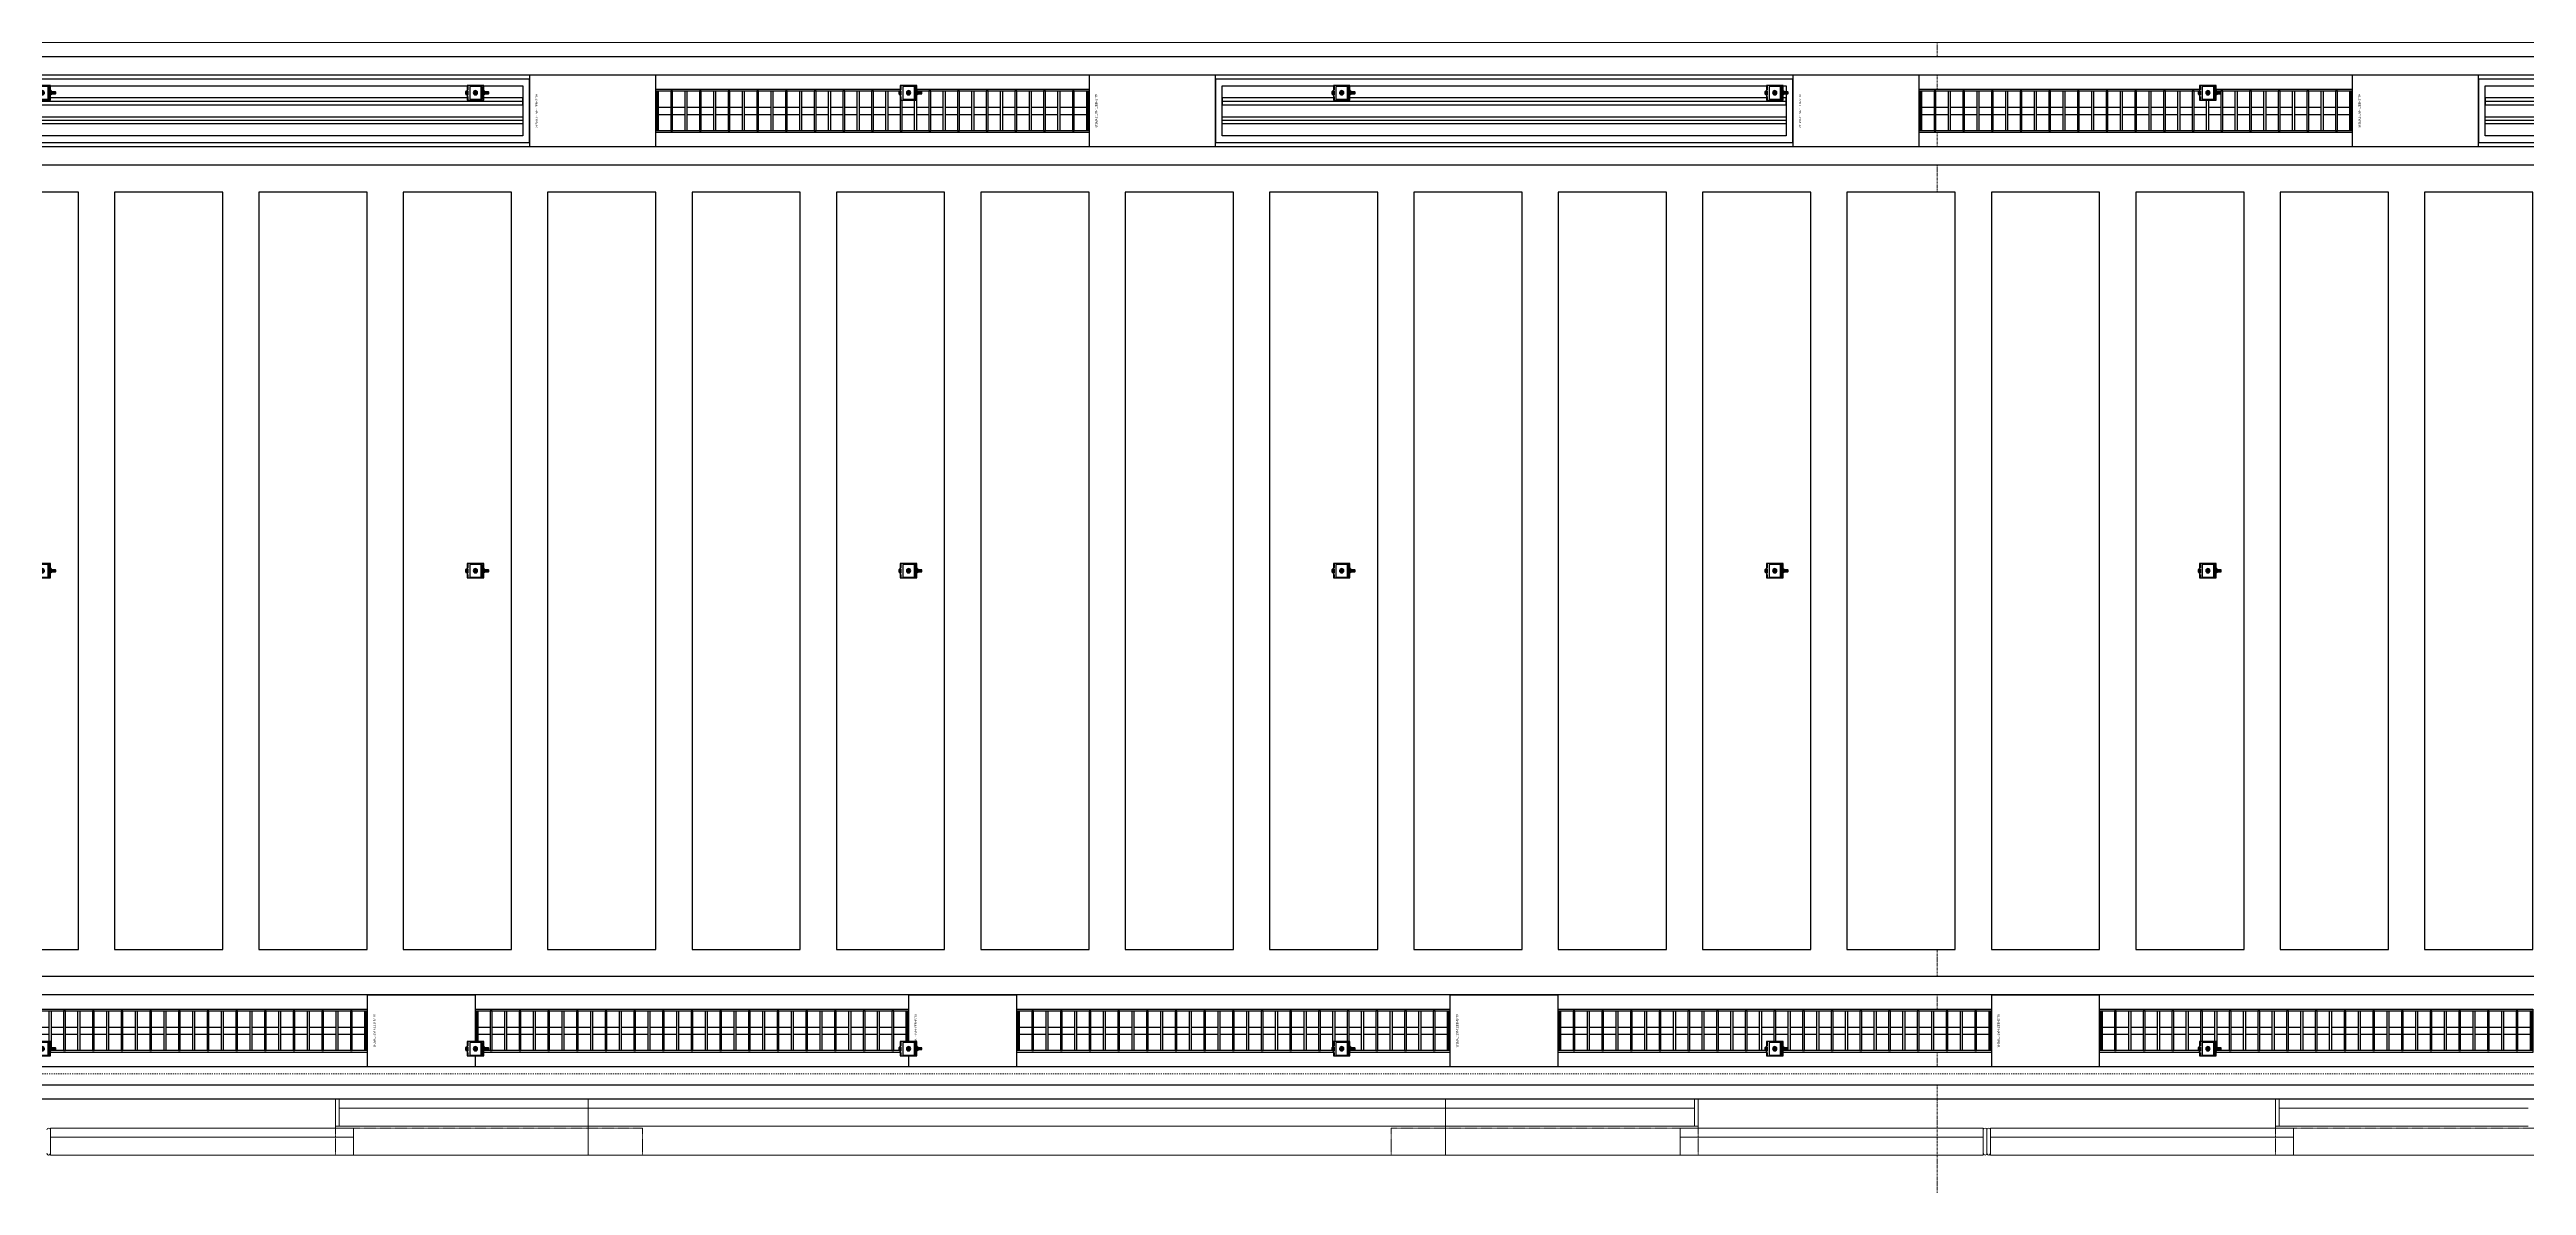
# Model space of a CAD drawing. Header units: millimetres. Extents: x -962357 to -591296, y -195428 to 59420.
# Drawn here: x -841110 to -834248, y -139 to 3010 of the extents above; entities that cross this region are included whole.
import ezdxf
from ezdxf.enums import TextEntityAlignment as Align

# ---------------------------------------------------------------- set-up
doc = ezdxf.new("R2010")
doc.units = ezdxf.units.MM
for name, pattern in [('ACAD_ISO02W100', [15, 12, -3]), ('DASH', [6.35, 3.175, -3.175]), ('DPA_Grid _ Level 100', [10, 5.5, -1.6, 1.3, -1.6]), ('DPA_Hidden 500', [1.4, 0.8, -0.6])]:
    doc.linetypes.add(name, pattern=pattern)
for name, color, linetype in [('000 - CSD_PL_001 - ASCESSORIES', 251, 'Continuous'), ('000 - H A T C H', 8, 'Continuous'), ('000 - WIPEOUT', 250, 'Continuous'), ('001 - ASCESSORIES', 251, 'Continuous'), ('008 - LIGHTING', 1, 'Continuous'), ('A04_TUBE SERIES', 2, 'Continuous'), ('A11_ALU.SOLID SHEET', 2, 'Continuous')]:
    doc.layers.add(name, color=color, linetype=linetype)
for name, color, linetype, lineweight in [('A-GENM', 1, 'Continuous', 9), ('A-GENM-HDLN', 2, 'DPA_Hidden 500', 9), ('Q-SPCQ', 2, 'Continuous', 9), ('Q-SPCQ-HDLN', 2, 'DASH', 9), ('S-GRID', 251, 'Continuous', 9)]:
    doc.layers.add(name, color=color, linetype=linetype, lineweight=lineweight)
doc.layers.get('000 - CSD_PL_001 - ASCESSORIES').off()

# ---------------------------------------------------------------- blocks, each defined once
blk = doc.blocks.new('*U374')
at = {"layer": '001 - ASCESSORIES', "color": 0, "linetype": 'ByBlock'}
blk.add_lwpolyline([(800, 87.5), (-800, 87.5), (-800, -87.5), (800, -87.5)], close=True, dxfattribs=at)
at = {"layer": '001 - ASCESSORIES', "linetype": 'ByBlock'}
for points in [[(-781.5, 69), (781.5, 69), (781.5, -69), (-781.5, -69)], [(781.5, 36.3), (-781.5, 36.3), (-781.5, 16.3), (781.5, 16.3)], [(-781.5, -16.3), (781.5, -16.3), (781.5, -36.3), (-781.5, -36.3)]]:
    blk.add_lwpolyline(points, close=True, dxfattribs=at)
for points in [[(781.5, 26.3), (-781.5, 26.3)], [(-781.5, -26.3), (781.5, -26.3)]]:
    blk.add_lwpolyline(points, dxfattribs=at)
blk = doc.blocks.new('*U499')
at = {"layer": 'A11_ALU.SOLID SHEET', "color": 0}
blk.add_lwpolyline([(350, -98.8), (350, 98.8), (0, 98.8), (0, -98.8)], close=True, dxfattribs=at)
at = {"layer": 'Defpoints', "color": 250}
blk.add_point((0, 0), dxfattribs=at)
blk.add_text('AL.SHEET-HAT-TYPE-R', height=6, rotation=270, dxfattribs=at).set_placement((15, 0), align=Align.BOTTOM_CENTER)
blk = doc.blocks.new('*U634')
at = {"color": 1}
blk.add_wipeout([(600, -60), (-600, -60), (-600, 60), (600, 60)], dxfattribs=at).dxf.layer = '000 - WIPEOUT'
at = {"layer": '001 - ASCESSORIES', "color": 0}
blk.add_lwpolyline([(600, -60), (-600, -60), (-600, 60), (600, 60)], close=True, dxfattribs=at)
at = {"layer": '001 - ASCESSORIES'}
for points in [[(-593.5, -55), (-598.5, -55), (-598.5, 55), (-593.5, 55)], [(595, -55), (-595, -55), (-595, 55), (595, 55)], [(-558.8, -55), (-553.8, -55), (-553.8, 55), (-558.8, 55)], [(-514, -55), (-519, -55), (-519, 55), (-514, 55)], [(-479.3, -55), (-474.3, -55), (-474.3, 55), (-479.3, 55)], [(-434.6, -55), (-439.6, -55), (-439.6, 55), (-434.6, 55)], [(-399.8, -55), (-394.8, -55), (-394.8, 55), (-399.8, 55)], [(-355.1, -55), (-360.1, -55), (-360.1, 55), (-355.1, 55)], [(-320.4, -55), (-315.4, -55), (-315.4, 55), (-320.4, 55)], [(-275.6, -55), (-280.6, -55), (-280.6, 55), (-275.6, 55)], [(-240.9, -55), (-235.9, -55), (-235.9, 55), (-240.9, 55)], [(-196.2, -55), (-201.2, -55), (-201.2, 55), (-196.2, 55)], [(-161.4, -55), (-156.4, -55), (-156.4, 55), (-161.4, 55)], [(-116.7, -55), (-121.7, -55), (-121.7, 55), (-116.7, 55)], [(-82, -55), (-77, -55), (-77, 55), (-82, 55)], [(-37.2, -55), (-42.2, -55), (-42.2, 55), (-37.2, 55)], [(-2.5, -55), (2.5, -55), (2.5, 55), (-2.5, 55)], [(42.2, -55), (37.2, -55), (37.2, 55), (42.2, 55)], [(77, -55), (82, -55), (82, 55), (77, 55)], [(121.7, -55), (116.7, -55), (116.7, 55), (121.7, 55)], [(156.4, -55), (161.4, -55), (161.4, 55), (156.4, 55)], [(201.2, -55), (196.2, -55), (196.2, 55), (201.2, 55)], [(235.9, -55), (240.9, -55), (240.9, 55), (235.9, 55)], [(280.6, -55), (275.6, -55), (275.6, 55), (280.6, 55)], [(315.4, -55), (320.4, -55), (320.4, 55), (315.4, 55)], [(360.1, -55), (355.1, -55), (355.1, 55), (360.1, 55)], [(394.8, -55), (399.8, -55), (399.8, 55), (394.8, 55)], [(439.6, -55), (434.6, -55), (434.6, 55), (439.6, 55)], [(474.3, -55), (479.3, -55), (479.3, 55), (474.3, 55)], [(519, -55), (514, -55), (514, 55), (519, 55)], [(553.8, -55), (558.8, -55), (558.8, 55), (553.8, 55)], [(598.5, -55), (593.5, -55), (593.5, 55), (598.5, 55)]]:
    blk.add_lwpolyline(points, close=True, dxfattribs=at)
for points in [[(-593.5, 10), (-558.8, 10)], [(-553.8, 10), (-519, 10)], [(-514, 10), (-479.3, 10)], [(-474.3, 10), (-439.6, 10)], [(-434.6, 10), (-399.8, 10)], [(-394.8, 10), (-360.1, 10)], [(-355.1, 10), (-320.4, 10)], [(-315.4, 10), (-280.6, 10)], [(-275.6, 10), (-240.9, 10)], [(-235.9, 10), (-201.2, 10)], [(-196.2, 10), (-161.4, 10)], [(-156.4, 10), (-121.7, 10)], [(-116.7, 10), (-82, 10)], [(-77, 10), (-42.2, 10)], [(-37.2, 10), (-2.5, 10)], [(2.5, 10), (37.2, 10)], [(42.2, 10), (77, 10)], [(82, 10), (116.7, 10)], [(121.7, 10), (156.4, 10)], [(161.4, 10), (196.2, 10)], [(201.2, 10), (235.9, 10)], [(240.9, 10), (275.6, 10)], [(280.6, 10), (315.4, 10)], [(320.4, 10), (355.1, 10)], [(360.1, 10), (394.8, 10)], [(399.8, 10), (434.6, 10)], [(439.6, 10), (474.3, 10)], [(479.3, 10), (514, 10)], [(519, 10), (553.8, 10)], [(558.8, 10), (593.5, 10)], [(-593.5, -10), (-558.8, -10)], [(-553.8, -10), (-519, -10)], [(-514, -10), (-479.3, -10)], [(-474.3, -10), (-439.6, -10)], [(-434.6, -10), (-399.8, -10)], [(-394.8, -10), (-360.1, -10)], [(-355.1, -10), (-320.4, -10)], [(-315.4, -10), (-280.6, -10)], [(-275.6, -10), (-240.9, -10)], [(-235.9, -10), (-201.2, -10)], [(-196.2, -10), (-161.4, -10)], [(-156.4, -10), (-121.7, -10)], [(-116.7, -10), (-82, -10)], [(-77, -10), (-42.2, -10)], [(-37.2, -10), (-2.5, -10)], [(2.5, -10), (37.2, -10)], [(42.2, -10), (77, -10)], [(82, -10), (116.7, -10)], [(121.7, -10), (156.4, -10)], [(161.4, -10), (196.2, -10)], [(201.2, -10), (235.9, -10)], [(240.9, -10), (275.6, -10)], [(280.6, -10), (315.4, -10)], [(320.4, -10), (355.1, -10)], [(360.1, -10), (394.8, -10)], [(399.8, -10), (434.6, -10)], [(439.6, -10), (474.3, -10)], [(479.3, -10), (514, -10)], [(519, -10), (553.8, -10)], [(558.8, -10), (593.5, -10)]]:
    blk.add_lwpolyline(points, dxfattribs=at)
blk = doc.blocks.new('*U627')
blk.add_attdef('EXTR.OVL-LENGTH_', (-25, -59.1), '', height=5)
blk.add_wipeout([(-25, 0), (25, 0), (25, 67400), (-25, 67400)]).dxf.layer = '000 - WIPEOUT'
at = {"layer": 'A04_TUBE SERIES', "color": 0}
blk.add_lwpolyline([(-25, 0), (25, 0), (25, 67400), (-25, 67400)], close=True, dxfattribs=at)
blk = doc.blocks.new('*U628')
blk.add_attdef('EXTR.OVL-LENGTH_', (-25, -59.1), '', height=5)
blk.add_wipeout([(-25, 0), (25, 0), (25, 67400), (-25, 67400)]).dxf.layer = '000 - WIPEOUT'
at = {"layer": 'A04_TUBE SERIES', "color": 0}
blk.add_lwpolyline([(-25, 0), (25, 0), (25, 67400), (-25, 67400)], close=True, dxfattribs=at)
blk = doc.blocks.new('*U500')
at = {"layer": 'A11_ALU.SOLID SHEET', "color": 0}
blk.add_lwpolyline([(300, -98.8), (300, 98.8), (0, 98.8), (0, -98.8)], close=True, dxfattribs=at)
at = {"layer": 'Defpoints', "color": 250}
blk.add_point((0, 0), dxfattribs=at)
blk.add_text('AL.SHEET-HAT-TYPE-R', height=6, rotation=270, dxfattribs=at).set_placement((15, 0), align=Align.BOTTOM_CENTER)
blk = doc.blocks.new('*U632')
blk.add_attdef('EXTR.OVL-LENGTH_', (-25, -59.1), '', height=5)
blk.add_wipeout([(-25, 0), (25, 0), (25, 67400), (-25, 67400)]).dxf.layer = '000 - WIPEOUT'
at = {"layer": 'A04_TUBE SERIES', "color": 0}
blk.add_lwpolyline([(-25, 0), (25, 0), (25, 67400), (-25, 67400)], close=True, dxfattribs=at)
blk = doc.blocks.new('*U633')
blk.add_attdef('EXTR.OVL-LENGTH_', (-25, -59.1), '', height=5)
blk.add_wipeout([(-25, 0), (25, 0), (25, 67400), (-25, 67400)]).dxf.layer = '000 - WIPEOUT'
at = {"layer": 'A04_TUBE SERIES', "color": 0}
blk.add_lwpolyline([(-25, 0), (25, 0), (25, 67400), (-25, 67400)], close=True, dxfattribs=at)
blk = doc.blocks.new('*U614')
at = {"color": 3}
for points in [[(-1050, 23150), (1050, 23150), (1050, 22850), (-1050, 22850)], [(-1050, 22750), (1050, 22750), (1050, 22450), (-1050, 22450)], [(-1050, 22350), (1050, 22350), (1050, 22050), (-1050, 22050)], [(-1050, 21950), (1050, 21950), (1050, 21650), (-1050, 21650)], [(-1050, 21550), (1050, 21550), (1050, 21250), (-1050, 21250)], [(-1050, 21150), (1050, 21150), (1050, 20850), (-1050, 20850)], [(-1050, 20750), (1050, 20750), (1050, 20450), (-1050, 20450)], [(-1050, 20350), (1050, 20350), (1050, 20050), (-1050, 20050)], [(-1050, 19950), (1050, 19950), (1050, 19650), (-1050, 19650)], [(-1050, 19550), (1050, 19550), (1050, 19250), (-1050, 19250)], [(-1050, 19150), (1050, 19150), (1050, 18850), (-1050, 18850)], [(-1050, 18750), (1050, 18750), (1050, 18450), (-1050, 18450)], [(-1050, 18350), (1050, 18350), (1050, 18050), (-1050, 18050)], [(-1050, 17950), (1050, 17950), (1050, 17650), (-1050, 17650)], [(-1050, 17550), (1050, 17550), (1050, 17250), (-1050, 17250)], [(-1050, 17150), (1050, 17150), (1050, 16850), (-1050, 16850)], [(-1050, 16750), (1050, 16750), (1050, 16450), (-1050, 16450)], [(-1050, 16350), (1050, 16350), (1050, 16050), (-1050, 16050)]]:
    blk.add_wipeout(points, dxfattribs=at).dxf.layer = '000 - WIPEOUT'
at = {"layer": 'A11_ALU.SOLID SHEET', "color": 0, "linetype": 'ByBlock'}
for points in [[(-1050, 22850), (1050, 22850), (1050, 23150), (-1050, 23150)], [(-1050, 22450), (1050, 22450), (1050, 22750), (-1050, 22750)], [(-1050, 22050), (1050, 22050), (1050, 22350), (-1050, 22350)], [(-1050, 21650), (1050, 21650), (1050, 21950), (-1050, 21950)], [(-1050, 21250), (1050, 21250), (1050, 21550), (-1050, 21550)], [(-1050, 20850), (1050, 20850), (1050, 21150), (-1050, 21150)], [(-1050, 20450), (1050, 20450), (1050, 20750), (-1050, 20750)], [(-1050, 20050), (1050, 20050), (1050, 20350), (-1050, 20350)], [(-1050, 19650), (1050, 19650), (1050, 19950), (-1050, 19950)], [(-1050, 19250), (1050, 19250), (1050, 19550), (-1050, 19550)], [(-1050, 18850), (1050, 18850), (1050, 19150), (-1050, 19150)], [(-1050, 18450), (1050, 18450), (1050, 18750), (-1050, 18750)], [(-1050, 18050), (1050, 18050), (1050, 18350), (-1050, 18350)], [(-1050, 17650), (1050, 17650), (1050, 17950), (-1050, 17950)], [(-1050, 17250), (1050, 17250), (1050, 17550), (-1050, 17550)], [(-1050, 16850), (1050, 16850), (1050, 17150), (-1050, 17150)], [(-1050, 16450), (1050, 16450), (1050, 16750), (-1050, 16750)], [(-1050, 16050), (1050, 16050), (1050, 16350), (-1050, 16350)]]:
    blk.add_lwpolyline(points, close=True, dxfattribs=at)
blk = doc.blocks.new('*U5836')
blk.add_lwpolyline([(-107450, -550), (27650, -550), (27650, -3480), (-107450, -3480)], close=True)
at = {"layer": '008 - LIGHTING'}
for p in [(-95900, -740), (-95900, -740), (-95900, -740), (-92400, -740), (-92400, -740), (-92400, -740), (-88900, -740), (-88900, -740), (-88900, -740)]:
    blk.add_blockref('*U374', p, dxfattribs=at)
at = {"layer": 'A11_ALU.SOLID SHEET', "color": 1}
for name, p in [('*U499', (-95100, -740)), ('*U499', (-93550, -740)), ('*U499', (-91600, -740)), ('*U499', (-90050, -740)), ('*U500', (-95550, -3290)), ('*U500', (-94050, -3290)), ('*U500', (-92550, -3290)), ('*U500', (-91050, -3290))]:
    blk.add_blockref(name, p, dxfattribs=at)
at = {"layer": '008 - LIGHTING'}
for p in [(-94150, -740), (-90650, -740), (-96150, -3290), (-94650, -3290), (-93150, -3290), (-91650, -3290), (-90150, -3290)]:
    blk.add_blockref('*U634', p, dxfattribs=at)
at = {"layer": 'A04_TUBE SERIES', "linetype": 'ByBlock', "rotation": 270}
for name, p in [('*U628', (-107350, -615)), ('*U627', (-107350, -865)), ('*U632', (-107350, -3165)), ('*U633', (-107350, -3415))]:
    blk.add_blockref(name, p, dxfattribs=at)
at = {"layer": 'A11_ALU.SOLID SHEET', "linetype": 'ByBlock', "rotation": 90}
blk.add_blockref('*U614', (-73500, -2015), dxfattribs=at)
at = {"layer": '008 - LIGHTING'}
for p in [(-94150, -740), (-90650, -740), (-96150, -3290), (-94650, -3290), (-93150, -3290), (-91650, -3290), (-90150, -3290)]:
    blk.add_blockref('*U634', p, dxfattribs=at)
for p in [(-94150, -740), (-90650, -740), (-96150, -3290), (-94650, -3290), (-93150, -3290), (-91650, -3290), (-90150, -3290)]:
    blk.add_blockref('*U634', p, dxfattribs=at)
blk = doc.blocks.new('DPA_Speciality_PlatformScreenDoor - Length_135300-12767973-4180-01 LOWER PLATFORM LEVEL - REFLECTED CEILING PLAN')
at = {"layer": 'A-GENM'}
for p, q in [((118212.5, -250), (118402.6, -250)), ((118402.6, -250), (118212.5, -250)), ((118307.5, -250), (118217.5, -250)), ((118217.5, -250), (118307.5, -250)), ((118317.5, -250), (118407.5, -250)), ((118407.5, -250), (118317.5, -250)), ((119107.5, -250), (119017.5, -250)), ((119017.5, -250), (119107.5, -250)), ((119212.5, -250), (119022.4, -250)), ((119022.4, -250), (119212.5, -250)), ((119117.5, -250), (119207.5, -250)), ((119207.5, -250), (119117.5, -250)), ((123587.5, -250), (123777.6, -250)), ((123777.6, -250), (123587.5, -250)), ((123682.5, -250), (123592.5, -250)), ((123592.5, -250), (123682.5, -250)), ((123692.5, -250), (123782.5, -250)), ((123782.5, -250), (123692.5, -250)), ((119765.3, -330), (119889.1, -330)), ((119779.5, -330), (119829, -330)), ((119825.4, -330), (119878.5, -330)), ((121365.3, -330), (121489.1, -330)), ((121375.9, -330), (121429, -330)), ((121425.4, -330), (121478.5, -330))]:
    blk.add_line(p, q, dxfattribs=at)
at = {"layer": 'A-GENM-HDLN'}
for p, q in [((117912.5, -175), (117062.5, -175)), ((117912.5, -175), (117912.5, -250)), ((119512.5, -175), (119512.5, -250)), ((119512.5, -175), (120362.5, -175)), ((120362.5, -250), (120362.5, -175)), ((122437.5, -250), (122437.5, -175)), ((123287.5, -175), (122437.5, -175)), ((123287.5, -175), (123287.5, -250)), ((117912.5, -250), (117062.5, -250)), ((119512.5, -250), (120362.5, -250)), ((123287.5, -250), (122437.5, -250))]:
    blk.add_line(p, q, dxfattribs=at)
at = {"layer": 'Q-SPCQ'}
for p, q in [((117212.5, -175), (117912.5, -175)), ((117862.5, -175), (118702.5, -175)), ((118702.5, -175), (117862.5, -175)), ((117862.5, -175), (117862.5, -225)), ((117862.5, -225), (117862.5, -175)), ((118672.5, -175), (117892.5, -175)), ((117892.5, -175), (118672.5, -175)), ((117892.5, -175), (118672.5, -175)), ((118672.5, -175), (117892.5, -175)), ((118702.5, -225), (118702.5, -175)), ((118702.5, -225), (118702.5, -175)), ((118702.5, -180), (118702.5, -245)), ((118702.5, -245), (118702.5, -180)), ((118712.5, -245), (118712.5, -180)), ((118712.5, -180), (118712.5, -245)), ((118712.5, -180), (118712.5, -245)), ((118712.5, -245), (118712.5, -180)), ((119562.5, -175), (118722.5, -175)), ((118722.5, -175), (119562.5, -175)), ((118722.5, -175), (118722.5, -225)), ((118722.5, -175), (118722.5, -225)), ((118722.5, -245), (118722.5, -180)), ((118722.5, -180), (118722.5, -245)), ((118752.5, -175), (119532.5, -175)), ((119532.5, -175), (118752.5, -175)), ((119532.5, -175), (118752.5, -175)), ((118752.5, -175), (119532.5, -175)), ((119512.5, -175), (120212.5, -175)), ((119562.5, -225), (119562.5, -175)), ((119562.5, -175), (119562.5, -225)), ((120212.5, -175), (120212.5, -330)), ((120212.5, -175), (122587.5, -175)), ((120212.5, -330), (120212.5, -175)), ((120212.5, -200), (120212.5, -187.5)), ((120212.5, -187.5), (120212.5, -200)), ((120212.5, -305), (120212.5, -200)), ((120212.5, -200), (120212.5, -305)), ((122587.5, -175), (122587.5, -330)), ((122587.5, -175), (123287.5, -175)), ((122587.5, -330), (122587.5, -175)), ((122587.5, -200), (122587.5, -187.5)), ((122587.5, -187.5), (122587.5, -200)), ((122587.5, -305), (122587.5, -200)), ((122587.5, -200), (122587.5, -305)), ((123237.5, -175), (124077.5, -175)), ((124077.5, -175), (123237.5, -175)), ((123237.5, -175), (123237.5, -225)), ((123237.5, -225), (123237.5, -175)), ((124047.5, -175), (123267.5, -175)), ((123267.5, -175), (124047.5, -175)), ((123267.5, -175), (124047.5, -175)), ((124047.5, -175), (123267.5, -175)), ((124077.5, -225), (124077.5, -175)), ((124077.5, -225), (124077.5, -175)), ((124077.5, -180), (124077.5, -245)), ((124077.5, -245), (124077.5, -180)), ((117212.5, -255), (117902.5, -255)), ((117902.5, -255), (117212.5, -255)), ((117262.5, -255), (117852.5, -255)), ((117852.5, -255), (117262.5, -255)), ((117852.5, -255), (117272.5, -255)), ((117272.5, -255), (117852.5, -255)), ((118702.5, -225), (117862.5, -225)), ((117862.5, -225), (118702.5, -225)), ((117862.5, -250), (117862.5, -225)), ((117862.5, -250), (117862.5, -225)), ((118702.5, -225), (117862.5, -225)), ((117862.5, -225), (117862.5, -250)), ((117862.5, -250), (117862.5, -225)), ((117862.5, -225), (118702.5, -225)), ((117862.5, -225), (118702.5, -225)), ((118702.5, -225), (117862.5, -225)), ((118702.5, -250), (117862.5, -250)), ((117862.5, -250), (118702.5, -250)), ((117862.5, -250), (118702.5, -250)), ((118702.5, -250), (117862.5, -250)), ((117892.5, -225), (118672.5, -225)), ((118672.5, -225), (117892.5, -225)), ((118672.5, -225), (117892.5, -225)), ((117892.5, -225), (118672.5, -225)), ((117902.5, -255), (117902.5, -330)), ((117912.5, -255), (117902.5, -255)), ((117902.5, -255), (117912.5, -255)), ((117902.5, -330), (117902.5, -255)), ((117902.5, -305), (117902.5, -255)), ((117902.5, -305), (117902.5, -255)), ((117912.5, -225), (118652.5, -225)), ((118652.5, -225), (117912.5, -225)), ((117912.5, -225), (118652.5, -225)), ((118652.5, -225), (117912.5, -225)), ((117912.5, -250), (118652.5, -250)), ((118652.5, -250), (117912.5, -250)), ((117912.5, -250), (118652.5, -250)), ((118652.5, -250), (117912.5, -250)), ((117912.5, -330), (117912.5, -250)), ((117912.5, -250), (117912.5, -305)), ((117912.5, -330), (117912.5, -255)), ((117912.5, -255), (117912.5, -330)), ((118702.5, -225), (118702.5, -250)), ((118702.5, -250), (118702.5, -225)), ((118702.5, -250), (118702.5, -225)), ((118702.5, -225), (118702.5, -250)), ((118722.5, -225), (119562.5, -225)), ((119562.5, -225), (118722.5, -225)), ((118722.5, -250), (118722.5, -225)), ((118722.5, -225), (118722.5, -250)), ((119562.5, -225), (118722.5, -225)), ((118722.5, -225), (118722.5, -250)), ((118722.5, -250), (118722.5, -225)), ((118722.5, -225), (119562.5, -225)), ((119562.5, -225), (118722.5, -225)), ((118722.5, -225), (119562.5, -225)), ((118722.5, -250), (119562.5, -250)), ((119562.5, -250), (118722.5, -250)), ((118722.5, -250), (119562.5, -250)), ((119562.5, -250), (118722.5, -250)), ((119532.5, -225), (118752.5, -225)), ((118752.5, -225), (119532.5, -225)), ((118752.5, -225), (119532.5, -225)), ((119532.5, -225), (118752.5, -225)), ((119512.5, -225), (118772.5, -225)), ((118772.5, -225), (119512.5, -225)), ((119512.5, -225), (118772.5, -225)), ((118772.5, -225), (119512.5, -225)), ((119512.5, -250), (118772.5, -250)), ((118772.5, -250), (119512.5, -250)), ((119512.5, -250), (118772.5, -250)), ((118772.5, -250), (119512.5, -250)), ((119512.5, -305), (119512.5, -250)), ((119512.5, -250), (119512.5, -330)), ((119522.5, -255), (119512.5, -255)), ((119512.5, -255), (119512.5, -330)), ((119512.5, -330), (119512.5, -255)), ((119512.5, -255), (119522.5, -255)), ((119522.5, -330), (119522.5, -255)), ((119522.5, -255), (119522.5, -330)), ((120212.5, -255), (119522.5, -255)), ((119522.5, -255), (120212.5, -255)), ((119522.5, -255), (119522.5, -305)), ((119522.5, -255), (119522.5, -305)), ((119562.5, -225), (119562.5, -250)), ((119562.5, -225), (119562.5, -250)), ((119562.5, -250), (119562.5, -225)), ((119562.5, -225), (119562.5, -250)), ((119572.5, -255), (120152.5, -255)), ((120152.5, -255), (119572.5, -255)), ((120162.5, -255), (119572.5, -255)), ((119572.5, -255), (120162.5, -255)), ((122587.5, -255), (120212.5, -255)), ((120212.5, -255), (122587.5, -255)), ((120212.5, -255), (120212.5, -305)), ((120212.5, -255), (120212.5, -305)), ((120212.5, -305), (120212.5, -255)), ((120212.5, -255), (120212.5, -305)), ((122537.5, -255), (120262.5, -255)), ((120262.5, -255), (122537.5, -255)), ((120272.5, -255), (122527.5, -255)), ((122527.5, -255), (120272.5, -255)), ((122587.5, -255), (123277.5, -255)), ((123277.5, -255), (122587.5, -255)), ((122587.5, -255), (122587.5, -305)), ((122587.5, -305), (122587.5, -255)), ((122587.5, -305), (122587.5, -255)), ((122587.5, -255), (122587.5, -305)), ((122637.5, -255), (123227.5, -255)), ((123227.5, -255), (122637.5, -255)), ((123227.5, -255), (122647.5, -255)), ((122647.5, -255), (123227.5, -255)), ((124077.5, -225), (123237.5, -225)), ((123237.5, -225), (124077.5, -225)), ((123237.5, -250), (123237.5, -225)), ((123237.5, -250), (123237.5, -225)), ((124077.5, -225), (123237.5, -225)), ((123237.5, -225), (123237.5, -250)), ((123237.5, -250), (123237.5, -225)), ((123237.5, -225), (124077.5, -225)), ((123237.5, -225), (124077.5, -225)), ((124077.5, -225), (123237.5, -225)), ((124077.5, -250), (123237.5, -250)), ((123237.5, -250), (124077.5, -250)), ((123237.5, -250), (124077.5, -250)), ((124077.5, -250), (123237.5, -250)), ((123267.5, -225), (124047.5, -225)), ((124047.5, -225), (123267.5, -225)), ((124047.5, -225), (123267.5, -225)), ((123267.5, -225), (124047.5, -225)), ((123277.5, -255), (123277.5, -330)), ((123287.5, -255), (123277.5, -255)), ((123277.5, -255), (123287.5, -255)), ((123277.5, -330), (123277.5, -255)), ((123277.5, -305), (123277.5, -255)), ((123277.5, -305), (123277.5, -255)), ((123287.5, -225), (124027.5, -225)), ((124027.5, -225), (123287.5, -225)), ((123287.5, -225), (124027.5, -225)), ((124027.5, -225), (123287.5, -225)), ((123287.5, -250), (124027.5, -250)), ((124027.5, -250), (123287.5, -250)), ((123287.5, -250), (124027.5, -250)), ((124027.5, -250), (123287.5, -250)), ((123287.5, -330), (123287.5, -250)), ((123287.5, -250), (123287.5, -305)), ((123287.5, -330), (123287.5, -255)), ((123287.5, -255), (123287.5, -330)), ((124077.5, -225), (124077.5, -250)), ((124077.5, -250), (124077.5, -225)), ((124077.5, -250), (124077.5, -225)), ((124077.5, -225), (124077.5, -250)), ((117212.5, -305), (117222.5, -305)), ((117902.5, -305), (117212.5, -305)), ((117212.5, -305), (117902.5, -305)), ((117902.5, -305), (117212.5, -305)), ((117212.5, -330), (117912.5, -330)), ((117212.5, -330), (117902.5, -330)), ((117222.5, -330), (117212.5, -330)), ((117222.5, -305), (117902.5, -305)), ((117902.5, -305), (117222.5, -305)), ((117222.5, -305), (117902.5, -305)), ((117902.5, -330), (117222.5, -330)), ((117902.5, -330), (117222.5, -330)), ((117222.5, -330), (117902.5, -330)), ((117262.5, -305), (117852.5, -305)), ((117852.5, -305), (117262.5, -305)), ((117272.5, -305), (117852.5, -305)), ((117852.5, -305), (117272.5, -305)), ((117272.5, -305), (117852.5, -305)), ((117852.5, -305), (117272.5, -305)), ((117852.5, -305), (117272.5, -305)), ((117272.5, -305), (117852.5, -305)), ((117272.5, -330), (117852.5, -330)), ((117852.5, -330), (117272.5, -330)), ((117272.5, -330), (117852.5, -330)), ((117852.5, -330), (117272.5, -330)), ((117902.5, -330), (117902.5, -305)), ((117902.5, -330), (117902.5, -305)), ((117902.5, -305), (117902.5, -330)), ((117902.5, -330), (117902.5, -305)), ((117902.5, -330), (117912.5, -330)), ((117912.5, -330), (117902.5, -330)), ((117912.5, -305), (117912.5, -317.5)), ((119512.5, -317.5), (119512.5, -305)), ((119512.5, -330), (120212.5, -330)), ((119512.5, -330), (119522.5, -330)), ((119522.5, -330), (119512.5, -330)), ((120212.5, -305), (119522.5, -305)), ((119522.5, -305), (120202.5, -305)), ((119522.5, -305), (119522.5, -330)), ((119522.5, -305), (119522.5, -330)), ((119522.5, -305), (120202.5, -305)), ((120202.5, -305), (119522.5, -305)), ((119522.5, -330), (119522.5, -305)), ((119522.5, -305), (119522.5, -330)), ((120212.5, -305), (119522.5, -305)), ((119522.5, -305), (120212.5, -305)), ((120202.5, -330), (119522.5, -330)), ((119522.5, -330), (120212.5, -330)), ((119522.5, -330), (120202.5, -330)), ((120202.5, -330), (119522.5, -330)), ((120152.5, -305), (119572.5, -305)), ((119572.5, -305), (120152.5, -305)), ((120152.5, -305), (119572.5, -305)), ((119572.5, -305), (120152.5, -305)), ((120162.5, -305), (119572.5, -305)), ((119572.5, -305), (120162.5, -305)), ((119572.5, -305), (120152.5, -305)), ((120152.5, -305), (119572.5, -305)), ((120152.5, -330), (119572.5, -330)), ((119572.5, -330), (120152.5, -330)), ((120152.5, -330), (119572.5, -330)), ((119572.5, -330), (120152.5, -330)), ((120202.5, -305), (120212.5, -305)), ((120212.5, -330), (120202.5, -330)), ((120212.5, -317.5), (120212.5, -305)), ((122587.5, -305), (120212.5, -305)), ((120212.5, -305), (120222.5, -305)), ((120212.5, -330), (120212.5, -305)), ((120212.5, -305), (120212.5, -330)), ((122587.5, -305), (120212.5, -305)), ((120212.5, -305), (122587.5, -305)), ((120212.5, -305), (120212.5, -317.5)), ((120212.5, -330), (120212.5, -305)), ((120212.5, -305), (120212.5, -330)), ((120212.5, -330), (122587.5, -330)), ((120222.5, -330), (120212.5, -330)), ((120212.5, -330), (122587.5, -330)), ((120222.5, -305), (122577.5, -305)), ((120222.5, -305), (122577.5, -305)), ((122577.5, -305), (120222.5, -305)), ((122577.5, -330), (120222.5, -330)), ((120222.5, -330), (122577.5, -330)), ((122577.5, -330), (120222.5, -330)), ((122537.5, -305), (120262.5, -305)), ((120262.5, -305), (122537.5, -305)), ((122527.5, -305), (120272.5, -305)), ((120272.5, -305), (122527.5, -305)), ((122527.5, -305), (120272.5, -305)), ((120272.5, -305), (122527.5, -305)), ((120272.5, -305), (122527.5, -305)), ((122527.5, -305), (120272.5, -305)), ((122527.5, -330), (120272.5, -330)), ((120272.5, -330), (122527.5, -330)), ((122527.5, -330), (120272.5, -330)), ((120272.5, -330), (122527.5, -330)), ((122577.5, -305), (122587.5, -305)), ((122587.5, -330), (122577.5, -330)), ((122587.5, -317.5), (122587.5, -305)), ((122587.5, -305), (122597.5, -305)), ((123277.5, -305), (122587.5, -305)), ((122587.5, -305), (122587.5, -330)), ((122587.5, -330), (122587.5, -305)), ((122587.5, -305), (123277.5, -305)), ((123277.5, -305), (122587.5, -305)), ((122587.5, -305), (122587.5, -317.5)), ((122587.5, -330), (122587.5, -305)), ((122587.5, -305), (122587.5, -330)), ((122587.5, -330), (123287.5, -330)), ((122587.5, -330), (123277.5, -330)), ((122597.5, -330), (122587.5, -330)), ((122597.5, -305), (123277.5, -305)), ((123277.5, -305), (122597.5, -305)), ((122597.5, -305), (123277.5, -305)), ((123277.5, -330), (122597.5, -330)), ((123277.5, -330), (122597.5, -330)), ((122597.5, -330), (123277.5, -330)), ((122637.5, -305), (123227.5, -305)), ((123227.5, -305), (122637.5, -305)), ((122647.5, -305), (123227.5, -305)), ((123227.5, -305), (122647.5, -305)), ((122647.5, -305), (123227.5, -305)), ((123227.5, -305), (122647.5, -305)), ((123227.5, -305), (122647.5, -305)), ((122647.5, -305), (123227.5, -305)), ((122647.5, -330), (123227.5, -330)), ((123227.5, -330), (122647.5, -330)), ((122647.5, -330), (123227.5, -330)), ((123227.5, -330), (122647.5, -330)), ((123277.5, -330), (123277.5, -305)), ((123277.5, -330), (123277.5, -305)), ((123277.5, -305), (123277.5, -330)), ((123277.5, -330), (123277.5, -305)), ((123277.5, -330), (123287.5, -330)), ((123287.5, -330), (123277.5, -330)), ((123287.5, -305), (123287.5, -317.5))]:
    blk.add_line(p, q, dxfattribs=at)
for centre, start, end in [((118707.5, -180), 360, 180), ((118707.5, -180), 0, 180), ((118717.5, -180), 0, 180), ((118717.5, -180), 0, 180), ((124082.5, -180), 360, 180), ((124082.5, -180), 0, 180), ((118707.5, -245), 180, 360), ((118707.5, -245), 180, 0), ((118717.5, -245), 180, 360), ((118717.5, -245), 180, 360), ((124082.5, -245), 180, 360), ((124082.5, -245), 180, 0)]:
    blk.add_arc(centre, 5, start, end, dxfattribs=at)
at = {"layer": 'Q-SPCQ-HDLN'}
for p, q in [((135200, -330), (-100, -330)), ((135200, -400), (-100, -400))]:
    blk.add_line(p, q, dxfattribs=at)
blk = doc.blocks.new('C-1-PP19-AR-4180-01-B_20250908-040939_EXDOWNLIGHT')
at = {"layer": 'Q-SPCQ', "rotation": 180}
blk.add_blockref('DPA_Speciality_PlatformScreenDoor - Length_135300-12767973-4180-01 LOWER PLATFORM LEVEL - REFLECTED CEILING PLAN', (27650, -3810), dxfattribs=at)
blk = doc.blocks.new('000 - ASSCESSORIES_FAMELINE_GALV.BRACKET_FITTING_L-PROFILE_BK-08_TOP_VIEW')
at = {"linetype": 'Continuous'}
blk.add_wipeout([(-17.5, 19), (-17.5, -16), (17.5, -16), (17.5, 19)], dxfattribs=at).dxf.layer = '000 - WIPEOUT'
at = {"layer": '001 - ASCESSORIES', "linetype": 'ByBlock'}
blk.add_lwpolyline([(-17.5, 19), (17.5, 19), (17.5, 16), (-17.5, 16)], close=True, dxfattribs=at)
at = {"layer": '001 - ASCESSORIES', "color": 0, "linetype": 'Continuous'}
blk.add_lwpolyline([(-17.5, 19), (-17.5, -16), (17.5, -16), (17.5, 19)], close=True, dxfattribs=at)
at = {"layer": '001 - ASCESSORIES'}
blk.add_circle((0, 0), 3.5, dxfattribs=at)
blk = doc.blocks.new('*U492')
at = {"layer": '001 - ASCESSORIES', "color": 0}
blk.add_blockref('000 - ASSCESSORIES_FAMELINE_GALV.BRACKET_FITTING_L-PROFILE_BK-08_TOP_VIEW', (0, 0), dxfattribs=at)
blk = doc.blocks.new('000 - DYNAMIC_VIEW_ASSCESSORIES_GALV.STUD_FULL_THREAD_1-4_TOP_VIEW')
at = {"layer": '000 - H A T C H'}
h = blk.add_hatch(color=250, dxfattribs=at)
h.dxf.hatch_style = 1
edge = h.paths.add_edge_path()
edge.add_arc((0, 0), 3.18, 0, 360)
at = {"layer": '001 - ASCESSORIES', "color": 0}
blk.add_circle((0, 0), 3.18, dxfattribs=at)
blk = doc.blocks.new('*U485')
at = {"layer": '001 - ASCESSORIES', "color": 0}
blk.add_blockref('000 - DYNAMIC_VIEW_ASSCESSORIES_GALV.STUD_FULL_THREAD_1-4_TOP_VIEW', (0, 0), dxfattribs=at)
blk = doc.blocks.new('000 - ASSCESSORIES_FAMELINE_GALV.BRACKET_FITTING_U-PROFILE_BK-07_TOP_VIEW')
at = {"linetype": 'Continuous'}
blk.add_wipeout([(20, -23), (20, 23), (-20, 23), (-20, -23)], dxfattribs=at).dxf.layer = '000 - WIPEOUT'
at = {"layer": '001 - ASCESSORIES', "linetype": 'ACAD_ISO02W100'}
for p, q in [((20, 21), (-20, 21)), ((20, -21), (-20, -21))]:
    blk.add_line(p, q, dxfattribs=at)
at = {"layer": '001 - ASCESSORIES', "color": 0, "linetype": 'Continuous'}
blk.add_lwpolyline([(20, -23), (20, 23), (-20, 23), (-20, -23)], close=True, dxfattribs=at)
at = {"layer": '001 - ASCESSORIES', "linetype": 'Continuous'}
blk.add_circle((0, 0), 3.5, dxfattribs=at)
blk = doc.blocks.new('*U489')
at = {"layer": '001 - ASCESSORIES', "color": 0, "linetype": 'ByBlock'}
blk.add_blockref('000 - ASSCESSORIES_FAMELINE_GALV.BRACKET_FITTING_U-PROFILE_BK-07_TOP_VIEW', (0, 0), dxfattribs=at)
blk = doc.blocks.new('*U281')
at = {"layer": '001 - ASCESSORIES', "color": 0}
blk.add_lwpolyline([(4.6, 0), (2.3, 4), (-2.3, 4), (-4.6, 0), (-2.3, -4), (2.3, -4)], close=True, dxfattribs=at)
at = {"layer": '001 - ASCESSORIES', "color": 8}
blk.add_circle((0, 0), 3.85, dxfattribs=at)
at = {"layer": '001 - ASCESSORIES', "color": 0}
blk.add_circle((0, 0), 2.6, dxfattribs=at)
blk = doc.blocks.new('*U639')
at = {"layer": '000 - CSD_PL_001 - ASCESSORIES', "color": 0, "rotation": 270}
blk.add_blockref('*U281', (0, 0), dxfattribs=at)
blk = doc.blocks.new('*U308')
at = {"layer": '001 - ASCESSORIES'}
blk.add_lwpolyline([(-0.3, -4.5), (-0.3, -2.5, -19.949874), (0.3, -2.5), (0.3, -4.5)], format="xyb", dxfattribs=at)
blk.add_arc((0, 0), 4.5, 273.18474, 266.81526, dxfattribs=at)
blk = doc.blocks.new('000 - ASSCESSORIES_SPRING_WASHER_M5_TOP_VIEW')
at = {"color": 6}
blk.add_blockref('*U308', (0, 0), dxfattribs=at)
blk = doc.blocks.new('*U641')
at = {"color": 6}
blk.add_blockref('000 - ASSCESSORIES_SPRING_WASHER_M5_TOP_VIEW', (0, 0), dxfattribs=at)
blk = doc.blocks.new('*U307')
at = {"layer": '001 - ASCESSORIES'}
blk.add_lwpolyline([(-0.3, -6), (-0.3, -2.5, -19.949874), (0.2, -2.5), (0.2, -6)], format="xyb", dxfattribs=at)
blk.add_arc((0, 0), 6, 273.18474, 266.81526, dxfattribs=at)
blk = doc.blocks.new('000 - ASSCESSORIES_WASHER_M5_TOP_VIEW')
at = {"color": 6}
blk.add_blockref('*U307', (0, 0), dxfattribs=at)
blk = doc.blocks.new('*U640')
at = {"color": 6}
blk.add_blockref('000 - ASSCESSORIES_WASHER_M5_TOP_VIEW', (0, 0), dxfattribs=at)
blk = doc.blocks.new('*U282')
at = {"color": 1}
for p, q in [((-3.5, 3.5), (3.5, 3.5)), ((-3.5, 0), (3.5, 0))]:
    blk.add_line(p, q, dxfattribs=at)
at = {"color": 0}
for points in [[(-2.3, 3.2, 0.249855), (-4.6, 3.2), (-4.6, 0.3, 0.249855), (-2.3, 0.3)], [(2.3, 3.2, 0.062432), (0, 3.5, 0.062432), (-2.3, 3.2), (-2.3, 0.3, 0.061701), (0, 0, 0.061701), (2.3, 0.3)], [(4.6, 3.2, 0.249855), (2.3, 3.2), (2.3, 0.3, 0.249855), (4.6, 0.3)]]:
    blk.add_lwpolyline(points, format="xyb", close=True, dxfattribs=at)
blk = doc.blocks.new('*U296')
at = {"layer": '000 - H A T C H'}
h = blk.add_hatch(dxfattribs=at)
h.set_pattern_fill('ANSI35', color=8, scale=4, angle=65)
h.set_pattern_definition([(110, (-0.5, 0), (-0.939693, -0.34202), []), (110, (-0.2012, 0.6409), (-0.939693, -0.34202), [1.25, -0.25, 0, -0.25])])
h.paths.add_polyline_path([(0, -2.5), (59.5, -2.5), (59.5, 2.5), (0, 2.5)])
at = {"color": 8}
blk.add_line((59.5, -2.5), (59.5, 2.5), dxfattribs=at)
at = {"color": 1}
blk.add_lwpolyline([(59.5, 2.5), (0, 2.5), (0, -2.5), (59.5, -2.5), (60, -2), (60, 2)], close=True, dxfattribs=at)
blk = doc.blocks.new('*U448')
at = {"layer": '000 - H A T C H'}
h = blk.add_hatch(color=250, dxfattribs=at)
h.dxf.hatch_style = 1
edge = h.paths.add_edge_path()
edge.add_line((-0.3, -4.6), (-3.2, -4.6))
edge.add_arc((-1, -3.5), 2.45, 180, 208.05689, ccw=False)
edge.add_line((-3.5, -3.5), (-3.5, 0))
edge.add_arc((5.9, 0), 9.36, 179.97608, 180.02392, ccw=False)
edge.add_line((-3.5, 0), (-3.5, 0))
edge.add_arc((5.9, 0), 9.36, 179.97608, 180.02392, ccw=False)
edge.add_line((-3.5, 0), (-3.5, 3.5))
edge.add_arc((-1, 3.5), 2.45, 151.94311, 180, ccw=False)
edge.add_line((-3.2, 4.6), (-0.3, 4.6))
edge.add_arc((-2.5, 3.5), 2.45, 360, 388.05689, ccw=False)
edge.add_line((0, 3.5), (0, -3.5))
edge.add_arc((-2.5, -3.5), 2.45, 331.94311, 360, ccw=False)
blk.add_blockref('*U296', (0, 0))
at = {"layer": '001 - ASCESSORIES', "rotation": 90}
blk.add_blockref('*U282', (0, 0), dxfattribs=at)
blk = doc.blocks.new('*U306')
blk.add_wipeout([(-6, 0.65), (6, 0.65), (6, -0.65), (-6, -0.65)]).dxf.layer = '000 - WIPEOUT'
at = {"layer": '001 - ASCESSORIES'}
blk.add_lwpolyline([(-6, 0.65), (6, 0.65), (6, -0.65), (-6, -0.65)], close=True, dxfattribs=at)
blk.add_wipeout([(0.1, -0.65), (6, -0.65), (6, 0.65), (0.1, 0.65)]).dxf.layer = '000 - WIPEOUT'
blk.add_wipeout([(-0.1, -0.65), (-6, -0.65), (-6, 0.65), (-0.1, 0.65)]).dxf.layer = '000 - WIPEOUT'
for points in [[(-0.1, -0.65), (-6, -0.65), (-6, 0.65), (-0.1, 0.65)], [(0.1, -0.65), (6, -0.65), (6, 0.65), (0.1, 0.65)]]:
    blk.add_lwpolyline(points, close=True, dxfattribs=at)
blk = doc.blocks.new('000 - ASSCESSORIES_WASHER_M5_FRONT-SIDE-BACK_VIEW')
at = {"color": 6}
blk.add_blockref('*U306', (0, 0), dxfattribs=at)
blk = doc.blocks.new('*U637')
at = {"color": 6}
blk.add_blockref('000 - ASSCESSORIES_WASHER_M5_FRONT-SIDE-BACK_VIEW', (0, 0), dxfattribs=at)
blk = doc.blocks.new('*U309')
blk.add_wipeout([(-4.5, 0.65), (4.5, 0.65), (4.5, -0.65), (-4.5, -0.65)]).dxf.layer = '000 - WIPEOUT'
at = {"layer": '001 - ASCESSORIES'}
blk.add_lwpolyline([(-4.5, 0.65), (4.5, 0.65), (4.5, -0.65), (-4.5, -0.65)], close=True, dxfattribs=at)
blk.add_wipeout([(0.1, -0.95), (4.5, -0.65), (4.5, 0.65), (0.1, 0.35)]).dxf.layer = '000 - WIPEOUT'
blk.add_wipeout([(-0.1, -0.35), (-4.5, -0.65), (-4.5, 0.65), (-0.1, 0.95)]).dxf.layer = '000 - WIPEOUT'
for points in [[(-0.1, -0.35), (-4.5, -0.65), (-4.5, 0.65), (-0.1, 0.95)], [(0.1, -0.95), (4.5, -0.65), (4.5, 0.65), (0.1, 0.35)]]:
    blk.add_lwpolyline(points, close=True, dxfattribs=at)
blk = doc.blocks.new('000 - ASSCESSORIES_SPRING_WASHER_M5_FRONT-SIDE-BACK_VIEW')
at = {"color": 6}
blk.add_blockref('*U309', (0, 0), dxfattribs=at)
blk = doc.blocks.new('*U638')
at = {"color": 6}
blk.add_blockref('000 - ASSCESSORIES_SPRING_WASHER_M5_FRONT-SIDE-BACK_VIEW', (0, 0), dxfattribs=at)
blk = doc.blocks.new('*U486')
at = {"layer": '001 - ASCESSORIES'}
blk.add_blockref('*U448', (-23, 0), dxfattribs=at)
at = {"layer": '001 - ASCESSORIES', "color": 6, "rotation": 180}
for name in ['*U640', '*U641']:
    blk.add_blockref(name, (0, 0), dxfattribs=at)
at = {"layer": '001 - ASCESSORIES', "color": 2, "rotation": 270}
blk.add_blockref('*U639', (0, 0), dxfattribs=at)
blk.add_blockref('*U639', (0, 0), dxfattribs=at)
at = {"layer": '001 - ASCESSORIES', "color": 0, "rotation": 90}
blk.add_blockref('*U489', (0, 0), dxfattribs=at)
at = {"layer": '001 - ASCESSORIES', "color": 0, "rotation": 270}
blk.add_blockref('*U492', (0, 0), dxfattribs=at)
at = {"layer": '001 - ASCESSORIES', "color": 6}
for name in ['*U640', '*U641']:
    blk.add_blockref(name, (0, 0), dxfattribs=at)
at = {"layer": '001 - ASCESSORIES', "color": 2, "rotation": 90}
blk.add_blockref('*U639', (0, 0), dxfattribs=at)
blk.add_blockref('*U639', (0, 0), dxfattribs=at)
at = {"layer": '001 - ASCESSORIES', "color": 1}
blk.add_blockref('*U485', (0, 0), dxfattribs=at)
at = {"layer": '001 - ASCESSORIES', "rotation": 90}
blk.add_blockref('*U637', (23.65, 0), dxfattribs=at)
blk.add_blockref('*U638', (25.25, 0), dxfattribs=at)
blk = doc.blocks.new('C-1-PP19-AR-4180-01-B_20250903-141828_ERROR_HANGING')
at = {"layer": '000 - CSD_PL_001 - ASCESSORIES', "linetype": 'ByBlock'}
for p in [(-96450, -690), (-95250, -690), (-94050, -690), (-92850, -690), (-91650, -690), (-90450, -690), (-96450, -2015), (-95250, -2015), (-94050, -2015), (-92850, -2015), (-91650, -2015), (-90450, -2015), (-96450, -3340), (-95250, -3340), (-94050, -3340), (-92850, -3340), (-91650, -3340), (-90450, -3340)]:
    blk.add_blockref('*U486', p, dxfattribs=at)

msp = doc.modelspace()

# ---------------------------------------------------------------- linework, layer by layer
at = {"layer": 'S-GRID', "linetype": 'DPA_Grid _ Level 100'}
msp.add_line((-835880, -30741.3), (-835880, 54920.2), dxfattribs=at)

# ---------------------------------------------------------------- next in the draw order: block references
msp.add_blockref('*U5836', (-744680, 3580))

# ---------------------------------------------------------------- next in the draw order: block references
msp.add_blockref('C-1-PP19-AR-4180-01-B_20250908-040939_EXDOWNLIGHT', (-744680, 3580))

# ---------------------------------------------------------------- next in the draw order: block references
msp.add_blockref('C-1-PP19-AR-4180-01-B_20250903-141828_ERROR_HANGING', (-744680, 3580))

doc.saveas('drawing.dxf')
